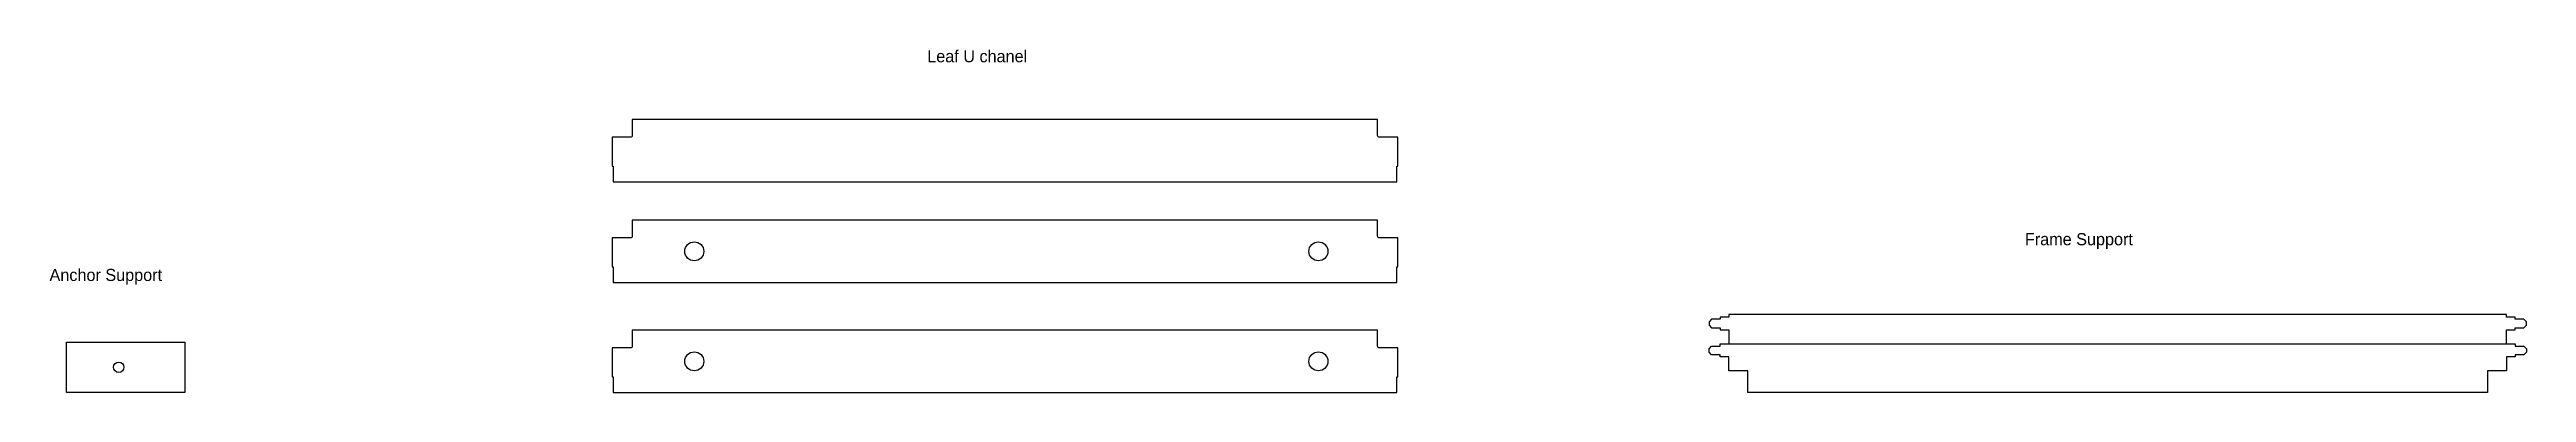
# Model space of a CAD drawing. Header units: inches. Extents: x -20 to 2847, y 0 to 397.
import ezdxf

# ---------------------------------------------------------------- set-up
doc = ezdxf.new("R2010")
doc.units = ezdxf.units.IN
doc.header["$MEASUREMENT"] = 0
doc.layers.add('TEXT', color=7, linetype='Continuous')

msp = doc.modelspace()

# ---------------------------------------------------------------- linework, layer by layer
at = {"color": 7, "linetype": 'Continuous', "lineweight": 25}
for points in [[(1540.7, 295.3), (1519.4, 295.3, -0.414214), (1517.4, 297.3), (1517.4, 315.8), (654.8, 315.8), (654.8, 297.3, -0.414214), (652.8, 295.3), (631.6, 295.3), (631.6, 261.8), (632.6, 261.8), (632.6, 243.8), (1539.6, 243.8), (1539.6, 261.8), (1540.7, 261.8)], [(1540.7, 178.8), (1519.4, 178.8, -0.414214), (1517.4, 180.8), (1517.4, 199.3), (654.8, 199.3), (654.8, 180.8, -0.414214), (652.8, 178.8), (631.6, 178.8), (631.6, 145.3), (632.6, 145.3), (632.6, 127.3), (1539.6, 127.3), (1539.6, 145.3), (1540.7, 145.3)], [(1540.7, 51.5), (1519.4, 51.5, -0.414214), (1517.4, 53.5), (1517.4, 72.1), (654.8, 72.1), (654.8, 53.5, -0.414214), (652.8, 51.5), (631.6, 51.5), (631.6, 18), (632.6, 18), (632.6, 0), (1539.6, 0), (1539.6, 18), (1540.7, 18)]]:
    msp.add_lwpolyline(points, format="xyb", close=True, dxfattribs=at)
at = {"linetype": 'Continuous', "lineweight": 25}
for points in [[(2844, 84.8), (2834, 84.8), (2834, 87.3), (2824, 87.3), (2824, 90.3), (1924, 90.3), (1924, 87.3), (1914, 87.3), (1914, 84.8), (1904, 84.8), (1901, 81.8), (1901, 77.8), (1904, 74.8), (1914, 74.8), (1914, 72.3), (1924, 72.3), (1924, 56.1), (2824, 56.1), (2824, 72.3), (2834, 72.3), (2834, 74.8), (2844, 74.8), (2847, 77.8), (2847, 81.8)], [(0, 0), (0, 58.3), (137, 58.3), (137, 0)], [(2844, 43.6), (2834, 43.6), (2834, 41.1), (2824, 41.1), (2824, 25.1), (2802, 25.1), (2802, 0), (1946, 0), (1946, 25.1), (1924, 25.1), (1924, 41.1), (1914, 41.1), (1914, 43.6), (1904, 43.6), (1901, 46.6), (1901, 50.6), (1904, 53.6), (1914, 53.6), (1914, 56.1), (2834, 56.1), (2834, 53.6), (2844, 53.6), (2847, 50.6), (2847, 46.6)]]:
    msp.add_lwpolyline(points, close=True, dxfattribs=at)
at = {"color": 0}
for centre in [(726.6, 163.3), (1448.9, 163.3), (726.6, 36), (1448.9, 36)]:
    msp.add_circle(centre, 11, dxfattribs=at)
msp.add_circle((60.5, 29.1), 6)

# ---------------------------------------------------------------- texts
at = {"layer": 'TEXT', "char_height": 14.022, "attachment_point": 1}
for s, insert in [('Leaf U chanel', (996.2, 396.1)), ('Frame Support', (2266.5, 184.4)), ('Anchor Support', (-19.6, 143))]:
    msp.add_mtext_dynamic_manual_height_columns(s, width=244.756, gutter_width=70.1, heights=[0], dxfattribs=dict(at, insert=insert))

doc.saveas('drawing.dxf')
